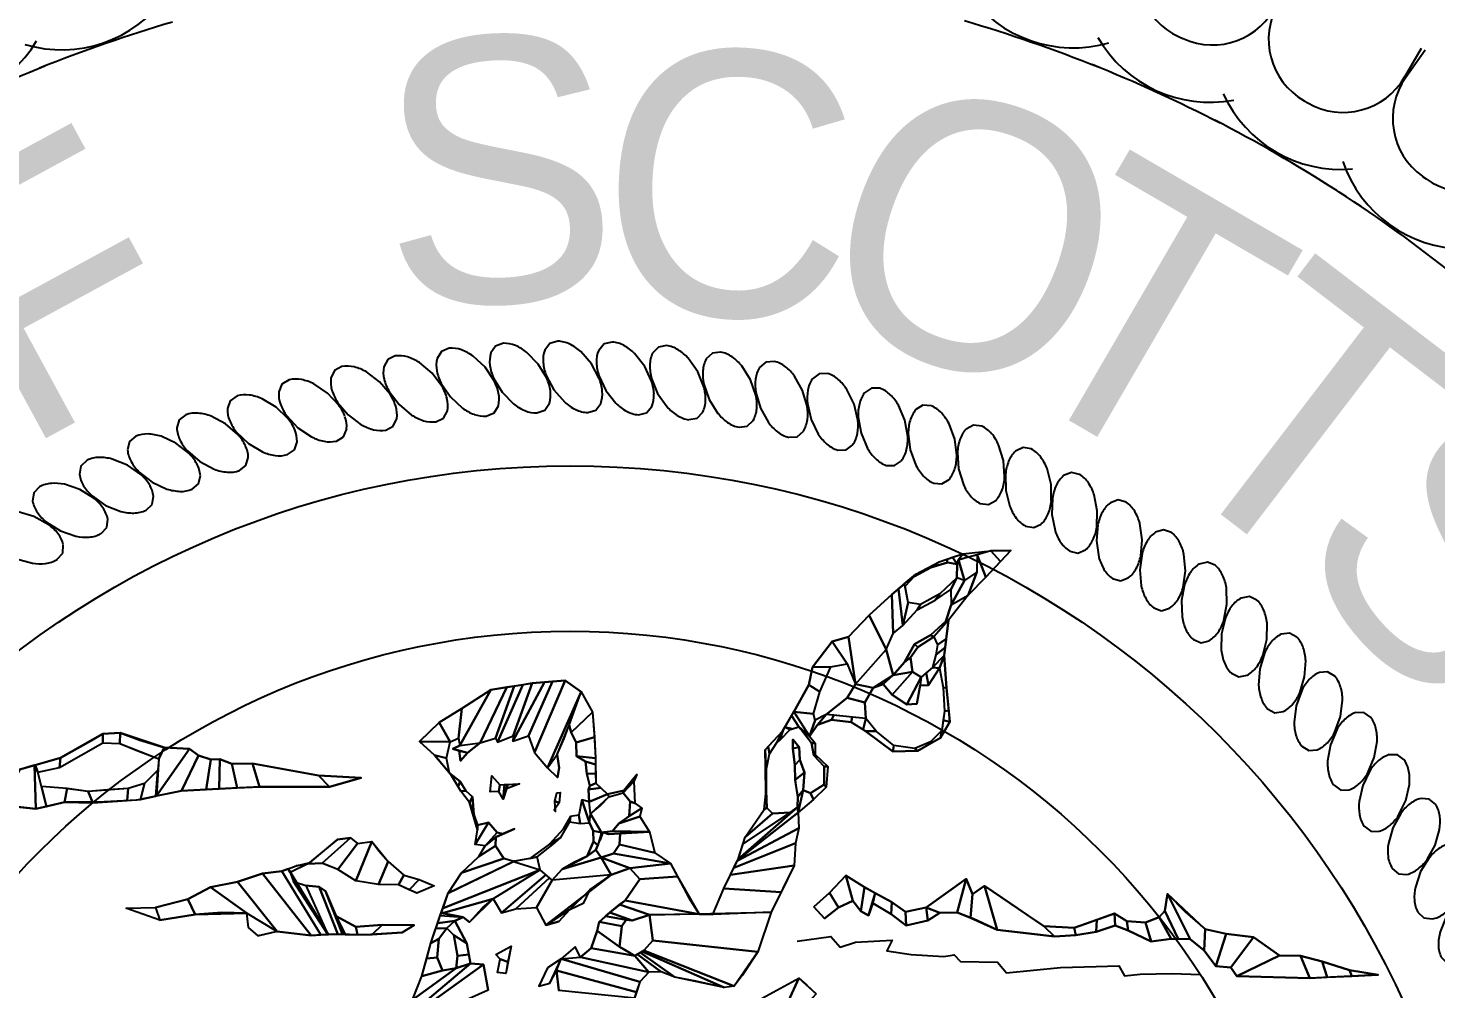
# Model space of a CAD drawing. Extents: x 715005 to 715902, y 929121 to 929716.
# Drawn here: x 715282.06 to 715318.96, y 929642.17 to 929667.35 of the extents above; entities that cross this region are included whole.
import ezdxf

# ---------------------------------------------------------------- set-up
doc = ezdxf.new("R2010")
doc.units = 0
doc.layers.add('2', color=7, linetype='Continuous')
doc.layers.add('Default', color=7, linetype='Continuous')

# ---------------------------------------------------------------- blocks, each defined once
blk = doc.blocks.new('ROPE')
at = {"layer": '65'}
for p, q in [((40.648, 11.457), (40.623, 11.27)), ((40.623, 11.27), (40.714, 11.104))]:
    blk.add_line(p, q, dxfattribs=at)
for points in [[(41.799, 11.973), (41.429, 11.947), (41.075, 11.837)], [(42.4, 11.419), (42.425, 11.607), (42.334, 11.773)], [(41.249, 10.904), (41.62, 10.93), (41.974, 11.039)]]:
    blk.add_lwpolyline(points, dxfattribs=at)
for centre, radius, start, end in [((41.502, 10.867), 1.06, 113.7505, 130.0326), ((41.752, 10.914), 1.06, 71.1514, 87.4334), ((41.879, 11.287), 0.666, 46.8667, 71.1514), ((41.248, 11.169), 0.666, 130.0326, 154.3173), ((41.547, 12.009), 1.06, 293.7505, 310.0326), ((41.8, 11.707), 0.666, 310.0326, 334.3173), ((41.17, 11.59), 0.666, 226.8667, 251.1514), ((41.297, 11.962), 1.06, 251.1514, 267.4334)]:
    blk.add_arc(centre, radius, start, end, dxfattribs=at)
blk = doc.blocks.new('U')
at = {"layer": '65'}
for p, q in [((56.567, 22.463), (55.809, 22.463)), ((54.202, 20.856), (54.202, 20.757)), ((55.809, 19.15), (56.567, 19.15))]:
    blk.add_line(p, q, dxfattribs=at)
for centre, radius, start, end in [((18.665, 20.791), 34.182, 357.3269, 2.6731), ((55.803, 20.818), 2.925, 144.3731, 215.2079), ((55.809, 20.856), 1.606, 90, 180), ((55.809, 20.757), 1.606, 180, 270)]:
    blk.add_arc(centre, radius, start, end, dxfattribs=at)
blk = doc.blocks.new('OLDSEAL')
at = {"layer": 'Default'}
blk.add_line((34.141, 45.542), (34.239, 45.44), dxfattribs=at)
for points in [[(32.254, 44.517), (32.467, 45.055), (32.672, 45.802), (32.884, 46.423), (33.065, 46.931), (33.364, 47.394), (33.757, 47.763), (33.9, 48.005), (33.676, 48.033), (33.725, 48.367), (33.543, 48.988), (33.349, 49.246), (33.123, 49.621), (32.752, 50.056), (32.411, 50.37), (32.856, 50.803), (33.376, 51.119), (34.027, 51.54), (34.964, 51.691), (35.716, 51.753), (36.077, 51.494), (36.338, 51.036), (36.374, 50.536), (36.402, 49.989), (36.409, 49.423), (36.671, 49.179), (37.048, 49.26), (37.343, 49.618), (37.275, 49.465), (37.293, 48.974), (37.45, 48.856), (37.404, 48.67), (37.624, 48.321), (37.746, 47.847), (38.1, 47.606), (38.517, 46.829), (38.75, 46.457), (39.06, 46.449), (39.311, 47.036), (39.634, 47.705), (39.795, 48.203), (40.224, 48.827), (40.263, 49.182), (40.254, 49.787), (40.251, 50.18), (40.639, 50.606), (40.928, 51.095), (41.237, 51.651), (41.319, 52.052), (41.767, 52.634), (42.137, 52.744), (42.607, 53.232), (43.117, 53.7), (43.66, 54.16), (44.195, 54.441), (44.73, 54.623), (45.366, 54.689), (45.815, 54.7), (45.252, 54.094), (44.851, 53.685), (44.406, 53.12), (44.309, 52.32), (44.359, 51.589), (44.437, 50.813), (44.226, 50.454), (43.706, 50.158), (43.14, 50.145), (42.525, 50.606), (42.198, 50.804), (41.753, 50.859), (41.431, 50.747), (41.253, 50.493), (41.385, 50.329), (41.379, 50.076), (41.668, 49.8), (41.629, 49.337), (41.344, 49.053), (40.999, 48.762), (41.014, 48.402), (40.939, 48.064), (40.906, 47.557), (40.384, 46.502), (40.084, 45.601), (39.724, 45.063), (39.542, 44.826), (39.317, 44.797), (38.676, 44.936), (38.2, 45.026), (37.894, 45.147), (37.611, 45.14), (37.411, 44.924), (37.169, 44.218)], [(23.346, 49.735), (24.275, 50.002), (24.977, 50.391), (25.239, 50.546), (25.631, 50.567), (26.073, 50.402), (26.622, 50.237), (27.198, 50.2), (27.404, 50.05), (27.686, 49.958), (27.885, 49.972), (28.156, 49.863), (28.626, 49.868), (30.124, 49.6), (31.091, 49.546), (30.375, 49.344), (28.811, 49.342), (27.86, 49.296), (27.018, 49.254), (25.995, 49.039), (25.121, 48.998), (24.368, 48.991), (23.716, 48.842), (22.898, 48.932)], [(33.967, 44.731), (33.863, 45.315), (33.571, 45.335), (33.483, 45.788), (33.214, 46.309), (33.406, 46.391), (33.543, 46.272), (33.839, 46.601), (34.084, 46.806), (34.27, 46.483), (34.599, 46.575), (35.065, 46.607), (35.28, 46.204), (35.57, 46.288), (35.82, 46.565), (36.138, 46.71), (36.285, 47.014), (36.754, 47.347), (37.182, 47.5), (37.405, 47.252), (37.072, 46.768), (36.724, 46.498), (36.482, 46.286), (36.442, 46.08), (36.305, 45.689), (36.066, 45.484), (35.944, 45.713), (35.623, 45.447), (35.313, 45.24), (35.117, 44.824), (35.371, 44.896), (35.519, 45.182), (35.575, 44.725)], [(40.977, 45.846), (41.74, 45.948), (41.951, 45.709), (42.297, 45.821), (43.127, 45.865), (43.004, 45.624), (43.56, 45.542), (44.3, 45.494), (44.531, 45.532), (44.675, 45.381), (45.518, 45.369), (45.717, 45.129), (46.944, 45.251), (47.754, 45.27), (48.263, 45.283), (48.39, 45.059), (48.75, 45.095), (49.47, 45.112), (50.111, 45.089)], [(34.141, 45.542), (34.488, 45.735), (34.369, 45.11), (34.183, 45.138), (34.239, 45.44)], [(40.427, 44.686), (41.012, 45.004), (41.189, 44.848), (41.405, 44.653)]]:
    blk.add_lwpolyline(points, dxfattribs=at)
for points in [[(44.73, 54.623), (44.631, 54.489), (44.604, 54.389), (44.497, 54.544)], [(45.366, 54.689), (45.054, 54.603), (44.631, 54.489), (44.73, 54.623)], [(44.631, 54.489), (44.85, 54.556), (45.054, 54.603), (45.049, 54.204), (44.764, 54.021)], [(45.049, 54.204), (44.851, 53.685), (45.252, 54.094), (45.054, 54.603)], [(45.054, 54.603), (45.252, 54.094), (45.582, 54.449), (45.366, 54.689)], [(45.366, 54.689), (45.582, 54.449), (45.815, 54.7), (45.815, 54.7)], [(43.421, 53.889), (43.623, 54.107), (44.007, 54.311), (44.38, 54.423), (44.604, 54.389), (44.593, 54.08), (44.211, 53.714), (43.771, 53.475), (43.486, 53.522)], [(43.914, 54.293), (43.926, 54.268), (43.623, 54.107), (43.66, 54.16)], [(44.195, 54.441), (44.007, 54.311), (43.926, 54.268), (43.914, 54.293)], [(44.363, 54.498), (44.38, 54.423), (44.007, 54.311), (44.195, 54.441)], [(44.497, 54.544), (44.604, 54.389), (44.38, 54.423), (44.363, 54.498)], [(44.604, 54.389), (44.631, 54.489), (44.764, 54.021), (44.593, 54.08)], [(43.273, 53.832), (43.371, 52.999), (43.486, 53.522), (43.405, 53.943)], [(43.66, 54.16), (43.623, 54.107), (43.421, 53.889), (43.402, 53.941)], [(44.211, 53.714), (44.105, 53.576), (44.454, 53.811), (44.593, 54.08)], [(44.593, 54.08), (44.454, 53.811), (44.462, 53.463), (44.764, 54.021)], [(44.764, 54.021), (44.462, 53.463), (44.851, 53.685), (45.049, 54.204)], [(42.607, 53.232), (42.991, 52.451), (43.152, 52.815), (43.117, 53.7)], [(42.991, 52.451), (43.152, 52.815), (43.371, 52.999), (43.69, 53.355), (44.105, 53.576), (44.454, 53.811), (44.462, 53.463), (44.346, 53.1), (43.993, 52.776), (43.637, 52.579), (43.403, 52.169), (43.148, 51.874)], [(43.117, 53.7), (43.152, 52.815), (43.371, 52.999), (43.273, 53.832)], [(43.771, 53.475), (43.69, 53.355), (44.105, 53.576), (44.211, 53.714)], [(44.462, 53.463), (44.851, 53.685), (44.406, 53.12), (44.346, 53.1)], [(43.486, 53.522), (43.371, 52.999), (43.69, 53.355), (43.771, 53.475)], [(42.137, 52.744), (42.294, 51.667), (42.991, 52.451), (42.607, 53.232)], [(44.346, 53.1), (44.406, 53.12), (44.068, 52.742), (43.993, 52.776)], [(44.155, 52.563), (44.354, 52.693), (44.406, 53.12), (44.068, 52.742)], [(41.767, 52.634), (42.107, 52.133), (42.294, 51.667), (42.137, 52.744)], [(44.068, 52.742), (44.155, 52.563), (44.114, 52.331), (44.044, 52.05), (43.783, 51.831), (43.588, 51.949), (43.542, 52.271), (43.709, 52.506)], [(43.993, 52.776), (44.068, 52.742), (43.709, 52.506), (43.637, 52.579)], [(44.114, 52.331), (44.331, 52.499), (44.354, 52.693), (44.155, 52.563)], [(41.319, 52.052), (41.736, 52.059), (42.107, 52.133), (41.767, 52.634)], [(42.991, 52.451), (43.148, 51.874), (42.695, 51.586), (42.294, 51.667)], [(43.637, 52.579), (43.709, 52.506), (43.542, 52.271), (43.403, 52.169)], [(44.044, 52.05), (44.309, 52.32), (44.331, 52.499), (44.114, 52.331)], [(41.237, 51.651), (41.491, 51.493), (41.736, 52.059), (41.319, 52.052)], [(41.345, 50.995), (41.491, 51.493), (41.736, 52.059), (42.107, 52.133), (42.294, 51.667), (42.107, 51.362), (41.628, 50.984), (41.384, 50.85)], [(43.763, 51.645), (43.953, 51.649), (44.198, 52.034), (44.282, 51.597), (44.315, 51.058), (44.251, 50.621), (43.995, 50.359), (43.641, 50.212), (43.162, 50.281), (42.761, 50.602), (42.533, 50.892), (42.511, 51.254), (42.695, 51.586), (42.925, 51.666), (43.126, 51.43), (43.456, 51.208), (43.683, 51.223)], [(43.403, 52.169), (43.542, 52.271), (43.588, 51.949), (43.148, 51.874)], [(43.896, 51.926), (43.953, 51.649), (44.198, 52.034), (44.044, 52.05)], [(44.198, 52.034), (44.309, 52.32), (44.309, 52.32), (44.044, 52.05)], [(44.282, 51.597), (44.359, 51.589), (44.309, 52.32), (44.198, 52.034)], [(35.249, 51.714), (34.525, 50.376), (34.883, 50.5), (35.427, 51.729)], [(34.964, 51.691), (34.537, 50.498), (34.525, 50.376), (35.249, 51.714)], [(35.427, 51.729), (34.883, 50.5), (35.02, 50.123), (35.716, 51.753)], [(35.716, 51.753), (35.02, 50.123), (35.314, 49.769), (36.077, 51.494)], [(42.695, 51.586), (43.148, 51.874), (42.925, 51.666), (42.925, 51.666)], [(43.148, 51.874), (43.588, 51.949), (43.126, 51.43), (42.925, 51.666)], [(43.126, 51.43), (43.588, 51.949), (43.783, 51.831), (43.456, 51.208)], [(43.456, 51.208), (43.783, 51.831), (43.763, 51.645), (43.683, 51.223)], [(43.783, 51.831), (43.763, 51.645), (43.953, 51.649), (43.896, 51.926)], [(33.376, 51.119), (33.297, 50.442), (33.324, 50.281), (34.027, 51.54)], [(34.027, 51.54), (33.324, 50.281), (33.788, 50.337), (34.394, 51.599)], [(34.394, 51.599), (33.788, 50.337), (34.139, 50.444), (34.56, 51.626)], [(34.56, 51.626), (34.139, 50.444), (34.18, 50.356), (34.754, 51.657)], [(34.754, 51.657), (34.18, 50.356), (34.537, 50.498), (34.964, 51.691)], [(36.077, 51.494), (35.314, 49.769), (35.53, 50.078), (35.803, 50.74)], [(35.803, 50.74), (36.077, 51.494), (36.338, 51.036), (35.852, 50.574)], [(40.897, 51.042), (41.345, 50.995), (41.491, 51.493), (41.237, 51.651)], [(42.294, 51.667), (42.695, 51.586), (42.511, 51.254), (42.107, 51.362)], [(44.315, 51.058), (44.411, 51.075), (44.359, 51.589), (44.282, 51.597)], [(32.856, 50.803), (33.105, 50.365), (33.297, 50.442), (33.376, 51.119)], [(42.107, 51.362), (42.511, 51.254), (42.533, 50.892), (41.628, 50.984)], [(44.285, 50.851), (44.437, 50.813), (44.411, 51.075), (44.315, 51.058)], [(32.411, 50.37), (33.105, 50.365), (33.105, 50.365), (32.856, 50.803)], [(35.803, 50.74), (35.852, 50.574), (35.961, 50.345), (35.969, 50.038), (36.177, 49.918), (36.205, 49.636), (36.274, 49.363), (36.243, 49.282), (36.259, 49.003), (36.094, 49.049), (36.028, 48.699), (35.835, 48.671), (35.669, 48.381), (35.361, 48.04), (34.917, 47.72), (34.564, 47.655), (34.546, 47.648), (34.327, 47.721), (34.138, 48.005), (34.146, 48.199), (34.567, 48.387), (34.299, 48.28), (34.17, 48.309), (33.98, 48.534), (33.728, 48.472), (33.645, 48.714), (33.617, 49.118), (33.465, 49.248), (33.338, 49.46), (33.095, 49.653), (33.022, 49.991), (33.105, 50.365), (33.297, 50.442), (33.324, 50.281), (33.165, 50.206), (33.315, 50.159), (33.345, 49.933), (33.501, 50.113), (33.788, 50.337), (34.139, 50.444), (34.18, 50.356), (34.537, 50.498), (34.525, 50.376), (34.883, 50.5), (35.02, 50.123), (35.314, 49.769), (35.542, 49.557), (35.576, 49.77), (35.53, 50.078), (35.694, 50.437)], [(35.852, 50.574), (36.338, 51.036), (36.377, 50.465), (35.961, 50.345)], [(40.692, 50.696), (40.821, 50.645), (41.013, 50.703), (40.848, 50.959)], [(40.848, 50.959), (41.013, 50.703), (41.253, 50.493), (40.9, 51.047)], [(40.899, 51.045), (41.253, 50.493), (41.384, 50.85), (41.345, 50.995)], [(41.384, 50.85), (41.253, 50.493), (41.431, 50.747), (41.628, 50.984)], [(41.628, 50.984), (41.431, 50.747), (41.753, 50.859), (41.805, 50.966)], [(41.805, 50.966), (41.753, 50.859), (42.198, 50.804), (42.22, 50.922)], [(42.22, 50.922), (42.198, 50.804), (42.468, 50.641), (42.533, 50.892)], [(42.533, 50.892), (42.468, 50.641), (42.525, 50.606), (42.761, 50.602)], [(44.251, 50.621), (44.226, 50.454), (44.437, 50.813), (44.285, 50.851)], [(24.275, 50.002), (24.253, 49.781), (25.238, 50.337), (25.239, 50.546)], [(25.239, 50.546), (25.238, 50.337), (25.622, 50.323), (25.631, 50.567)], [(25.631, 50.567), (25.622, 50.323), (26.506, 49.978), (26.622, 50.237)], [(35.961, 50.345), (36.377, 50.465), (36.402, 49.989), (35.969, 50.038)], [(40.777, 50.632), (41.013, 50.703), (41.185, 50.496), (41.299, 50.335), (41.352, 50.049), (41.586, 49.802), (41.586, 49.398), (41.276, 49.197), (41.113, 49.27), (41.139, 49.67), (41.031, 49.956), (41.018, 50.239), (40.883, 50.411), (40.877, 50.417), (40.876, 50.211), (40.924, 49.831), (40.932, 49.504), (40.947, 49.376), (40.992, 49.112), (40.979, 48.883), (40.816, 48.757), (40.417, 48.741), (40.286, 48.866), (40.268, 49.256), (40.272, 49.714), (40.346, 50.088), (40.513, 50.346), (40.571, 50.392), (40.841, 50.666)], [(40.32, 50.255), (40.346, 50.088), (40.513, 50.346), (40.639, 50.606)], [(40.639, 50.606), (40.513, 50.346), (40.571, 50.392), (40.664, 50.648)], [(40.664, 50.648), (40.571, 50.392), (40.841, 50.666), (40.693, 50.697)], [(41.018, 50.239), (40.876, 50.211), (40.877, 50.417), (40.877, 50.417)], [(41.013, 50.703), (41.253, 50.493), (41.385, 50.329), (41.299, 50.335)], [(42.761, 50.602), (42.525, 50.606), (43.14, 50.145), (43.162, 50.281)], [(43.995, 50.359), (44.02, 50.337), (44.226, 50.454), (44.251, 50.621)], [(23.759, 49.674), (24.253, 49.781), (24.741, 50.063), (25.238, 50.337), (25.622, 50.323), (25.992, 50.171), (26.506, 49.978), (26.48, 49.718), (26.18, 49.416), (25.813, 49.303), (25.341, 49.274), (24.904, 49.236), (24.327, 49.315), (23.844, 49.348)], [(26.622, 50.237), (26.506, 49.978), (26.45, 49.135), (27.198, 50.2)], [(27.198, 50.2), (26.45, 49.135), (27.018, 49.254), (27.404, 50.05)], [(32.752, 50.056), (33.022, 49.991), (33.105, 50.365), (32.411, 50.37)], [(33.324, 50.281), (33.788, 50.337), (33.501, 50.113), (33.165, 50.206)], [(33.315, 50.159), (33.501, 50.113), (33.345, 49.933), (33.345, 49.933)], [(40.251, 50.18), (40.272, 49.714), (40.346, 50.088), (40.32, 50.255)], [(40.254, 49.787), (40.272, 49.714), (40.272, 49.714), (40.251, 50.18)], [(41.031, 49.956), (40.924, 49.831), (40.876, 50.211), (41.018, 50.239)], [(41.299, 50.335), (41.385, 50.329), (41.379, 50.076), (41.352, 50.049)], [(43.162, 50.281), (43.14, 50.145), (43.706, 50.158), (43.641, 50.212)], [(43.641, 50.212), (43.706, 50.158), (44.02, 50.337), (43.995, 50.359)], [(23.351, 49.737), (22.922, 48.93), (23.716, 48.842), (23.686, 49.833)], [(23.686, 49.833), (23.716, 48.842), (23.956, 48.897), (23.759, 49.674)], [(23.699, 49.836), (23.759, 49.674), (24.253, 49.781), (24.275, 50.002)], [(27.404, 50.05), (27.018, 49.254), (27.576, 49.282), (27.686, 49.958)], [(27.686, 49.958), (27.576, 49.282), (27.87, 49.296), (27.885, 49.972)], [(27.885, 49.972), (27.87, 49.296), (28.28, 49.316), (28.156, 49.863)], [(28.156, 49.863), (28.28, 49.316), (28.787, 49.341), (28.626, 49.868)], [(28.626, 49.868), (28.787, 49.341), (30.375, 49.344), (30.124, 49.6)], [(33.123, 49.621), (33.095, 49.653), (33.022, 49.991), (32.752, 50.056)], [(35.314, 49.769), (35.53, 50.078), (35.576, 49.77), (35.542, 49.557)], [(35.969, 50.038), (36.402, 49.989), (36.404, 49.85), (36.177, 49.918)], [(36.177, 49.918), (36.404, 49.85), (36.406, 49.647), (36.205, 49.636)], [(40.254, 49.787), (40.272, 49.714), (40.268, 49.256), (40.263, 49.182)], [(41.139, 49.67), (40.932, 49.504), (40.924, 49.831), (41.031, 49.956)], [(41.352, 50.049), (41.379, 50.076), (41.668, 49.8), (41.586, 49.802)], [(41.586, 49.802), (41.668, 49.8), (41.629, 49.337), (41.586, 49.398)], [(26.18, 49.416), (26.086, 49.058), (26.437, 49.132), (26.48, 49.718)], [(30.124, 49.6), (30.375, 49.344), (31.091, 49.546), (31.091, 49.546)], [(33.123, 49.621), (33.095, 49.653), (33.338, 49.46), (33.289, 49.346)], [(33.289, 49.346), (33.338, 49.46), (33.465, 49.248), (33.349, 49.246)], [(34.05, 49.59), (34.233, 49.389), (34.679, 49.409), (34.384, 49.297), (34.312, 49.063), (34.213, 49.237), (34.014, 49.232)], [(34.014, 49.232), (34.05, 49.59), (34.233, 49.389), (34.213, 49.237)], [(36.205, 49.636), (36.406, 49.647), (36.409, 49.423), (36.274, 49.363)], [(37.048, 49.26), (37.029, 49.204), (37.275, 49.465), (37.343, 49.618)], [(37.029, 49.204), (37.275, 49.465), (37.293, 48.974), (37.188, 49.008)], [(41.113, 49.27), (40.992, 49.112), (40.932, 49.504), (41.139, 49.67)], [(23.844, 49.348), (23.959, 48.898), (24.368, 48.991), (24.425, 49.302)], [(24.425, 49.302), (24.368, 48.991), (25.012, 48.981), (24.904, 49.236)], [(24.904, 49.236), (25.012, 48.981), (25.789, 49.029), (25.813, 49.303)], [(25.813, 49.303), (25.789, 49.029), (26.086, 49.058), (26.18, 49.416)], [(33.349, 49.246), (33.465, 49.248), (33.617, 49.118), (33.543, 48.988)], [(34.213, 49.237), (34.233, 49.389), (34.349, 49.394), (34.312, 49.063)], [(34.312, 49.063), (34.342, 49.394), (34.417, 49.397), (34.384, 49.297)], [(34.384, 49.297), (34.417, 49.397), (34.679, 49.409), (34.679, 49.409)], [(35.496, 48.782), (35.484, 49.014), (35.527, 49.203), (35.601, 49.21), (35.577, 48.983), (35.465, 48.814)], [(35.527, 49.203), (35.601, 49.21), (35.577, 48.983), (35.484, 49.014)], [(36.274, 49.363), (36.409, 49.423), (36.524, 49.317), (36.243, 49.282)], [(36.243, 49.282), (36.524, 49.317), (36.671, 49.179), (36.259, 49.003)], [(36.259, 49.003), (36.671, 49.179), (36.703, 49.119), (36.287, 48.733)], [(36.287, 48.733), (36.509, 48.914), (36.703, 49.119), (37.029, 49.204), (37.188, 49.008), (37.169, 48.677), (36.929, 48.511), (36.785, 48.334), (36.535, 48.308)], [(36.671, 49.179), (36.703, 49.119), (37.029, 49.204), (37.048, 49.26)], [(40.263, 49.182), (40.268, 49.256), (40.286, 48.866), (40.224, 48.827)], [(41.113, 49.27), (40.999, 48.762), (40.979, 48.883), (40.992, 49.112)], [(41.276, 49.197), (41.344, 49.053), (40.999, 48.762), (41.113, 49.27)], [(41.586, 49.398), (41.629, 49.337), (41.344, 49.053), (41.276, 49.197)], [(33.543, 48.988), (33.617, 49.118), (33.645, 48.714)], [(33.543, 48.988), (33.645, 48.714), (33.728, 48.472), (33.725, 48.367)], [(35.484, 49.014), (35.577, 48.983), (35.465, 48.814), (35.496, 48.782)], [(36.028, 48.699), (36.052, 48.514), (36.27, 48.526), (36.094, 49.049)], [(36.094, 49.049), (36.27, 48.526), (36.287, 48.733), (36.259, 49.003)], [(37.169, 48.677), (37.45, 48.856), (37.404, 48.67), (36.929, 48.511)], [(37.188, 49.008), (37.293, 48.974), (37.45, 48.856), (37.169, 48.677)], [(39.634, 47.705), (40.979, 48.883), (40.999, 48.762), (39.626, 47.687)], [(39.747, 48.054), (40.816, 48.757), (40.979, 48.883), (39.634, 47.705)], [(40.224, 48.827), (40.286, 48.866), (40.417, 48.741), (39.795, 48.203)], [(33.725, 48.367), (33.728, 48.472), (33.98, 48.534), (33.676, 48.033)], [(33.676, 48.033), (33.98, 48.534), (34.17, 48.309), (33.9, 48.005)], [(35.823, 48.551), (36.052, 48.514), (36.27, 48.526), (36.349, 48.342), (36.359, 48.107), (36.215, 47.768), (35.913, 47.625), (35.645, 47.475), (35.422, 47.224), (35.151, 47.458), (35.08, 47.752), (35.438, 48.032), (35.62, 48.192)], [(35.361, 48.04), (35.62, 48.192), (35.823, 48.551), (35.669, 48.381)], [(35.669, 48.381), (35.823, 48.551), (35.823, 48.551), (35.835, 48.671)], [(35.835, 48.671), (35.823, 48.551), (36.052, 48.514), (36.028, 48.699)], [(36.27, 48.526), (36.287, 48.733), (36.535, 48.308), (36.349, 48.342)], [(36.929, 48.511), (37.404, 48.67), (37.624, 48.321), (36.785, 48.334)], [(39.626, 47.687), (40.999, 48.762), (41.014, 48.402), (39.615, 47.665)], [(39.795, 48.203), (40.417, 48.741), (40.816, 48.757), (39.747, 48.054)], [(25.756, 46.595), (26.432, 46.611), (27.16, 46.795), (27.675, 47.07), (28.291, 47.189), (28.853, 47.378), (29.295, 47.43), (29.614, 47.554), (29.934, 47.627), (30.225, 47.872), (30.558, 48.151), (30.852, 48.188), (31.01, 48.058), (31.331, 48.104), (31.491, 47.891), (31.702, 47.649), (32.058, 47.339), (32.406, 47.243), (32.745, 47.102), (32.356, 46.932), (31.935, 47.121), (31.482, 47.131), (30.968, 47.214), (30.563, 47.469), (30.217, 47.607), (30.205, 47.613), (29.884, 47.599), (29.483, 47.399), (29.557, 47.195), (29.836, 47.109), (30.14, 47.078), (30.283, 46.98), (30.523, 46.411), (30.972, 46.166), (31.57, 46.213), (32.296, 46.21), (32.023, 46.042), (31.188, 45.989), (30.455, 46.005), (29.955, 45.975), (29.188, 46.067), (28.77, 45.964), (28.758, 45.964), (28.539, 46.158), (28.496, 46.479), (27.936, 46.492), (27.329, 46.451), (26.531, 46.318)], [(29.884, 47.599), (30.205, 47.613), (30.852, 48.188), (30.558, 48.151)], [(30.205, 47.613), (30.852, 48.188), (31.01, 48.058), (30.563, 47.469)], [(33.9, 48.005), (34.146, 48.199), (34.138, 48.005), (33.757, 47.763)], [(33.9, 48.005), (34.17, 48.309), (34.299, 48.28), (34.146, 48.199)], [(35.361, 48.04), (35.438, 48.032), (35.62, 48.192)], [(36.349, 48.342), (36.535, 48.308), (36.456, 48.022), (36.359, 48.107)], [(36.568, 48.311), (36.697, 48.273), (36.962, 48.282), (36.947, 48.038), (36.811, 47.832), (36.531, 47.742), (36.41, 47.914), (36.506, 48.14)], [(36.535, 48.308), (36.568, 48.311), (36.506, 48.14), (36.506, 48.14)], [(36.785, 48.334), (37.624, 48.321), (36.697, 48.273), (36.568, 48.311)], [(36.962, 48.282), (37.624, 48.321), (37.746, 47.847), (36.947, 48.038)], [(39.615, 47.665), (41.014, 48.402), (40.939, 48.064), (39.538, 47.506)], [(30.563, 47.469), (31.01, 48.058), (31.331, 48.104), (30.968, 47.214)], [(30.968, 47.214), (31.331, 48.104), (31.702, 47.649), (31.482, 47.131)], [(33.757, 47.763), (34.138, 48.005), (34.327, 47.721), (33.364, 47.394)], [(34.917, 47.72), (35.08, 47.752), (35.438, 48.032), (35.361, 48.04)], [(36.215, 47.768), (36.41, 47.914), (36.531, 47.742), (35.645, 47.475)], [(36.359, 48.107), (36.456, 48.022), (36.41, 47.914), (36.215, 47.768)], [(36.947, 48.038), (37.746, 47.847), (38.1, 47.606), (36.811, 47.832)], [(39.538, 47.506), (40.939, 48.064), (40.906, 47.557), (39.462, 47.349)], [(29.884, 47.599), (29.483, 47.399), (29.434, 47.484), (29.614, 47.554)], [(29.614, 47.554), (29.934, 47.627), (29.884, 47.599), (29.884, 47.599)], [(31.482, 47.131), (31.702, 47.649), (32.058, 47.339), (31.935, 47.121)], [(33.065, 46.931), (34.546, 47.648), (35.151, 47.458), (32.946, 46.596)], [(33.364, 47.394), (34.327, 47.721), (34.564, 47.655), (33.065, 46.931)], [(34.546, 47.648), (35.151, 47.458), (35.08, 47.752), (34.917, 47.72)], [(35.645, 47.475), (36.531, 47.742), (36.754, 47.347), (35.422, 47.224)], [(36.811, 47.832), (38.1, 47.606), (37.182, 47.5), (36.531, 47.742)], [(36.531, 47.742), (37.182, 47.5), (36.754, 47.347), (36.754, 47.347)], [(37.182, 47.5), (38.1, 47.606), (38.26, 47.309), (37.405, 47.252)], [(39.462, 47.349), (40.906, 47.557), (40.608, 46.955), (39.311, 47.036)], [(28.291, 47.189), (29.188, 46.067), (29.955, 45.975), (28.853, 47.378)], [(28.853, 47.378), (29.955, 45.975), (30.18, 45.988), (29.295, 47.43)], [(29.295, 47.43), (30.18, 45.988), (30.348, 45.998), (29.442, 47.487)], [(31.935, 47.121), (32.058, 47.339), (32.406, 47.243), (32.182, 47.01)], [(32.182, 47.01), (32.406, 47.243), (32.745, 47.102), (32.356, 46.932)], [(32.946, 46.596), (35.151, 47.458), (34.084, 46.806), (32.902, 46.475)], [(35.151, 47.458), (34.084, 46.806), (34.27, 46.483), (35.275, 47.351)], [(35.275, 47.351), (34.27, 46.483), (34.599, 46.575), (35.358, 47.279)], [(35.358, 47.279), (34.599, 46.575), (35.065, 46.607), (35.422, 47.224)], [(35.422, 47.224), (35.065, 46.607), (35.28, 46.204), (36.754, 47.347)], [(36.754, 47.347), (35.28, 46.204), (35.82, 46.565), (36.285, 47.014)], [(37.405, 47.252), (38.26, 47.309), (38.75, 46.457), (37.072, 46.768)], [(41.352, 46.621), (41.71, 46.939), (42.076, 47.335), (42.499, 47.065), (43.118, 46.728), (43.427, 46.51), (43.895, 46.604), (44.803, 47.257), (44.948, 46.912), (45.221, 47.095), (45.808, 46.695), (46.214, 46.416), (46.568, 46.186), (47.256, 46.146), (48.169, 46.469), (48.444, 46.296), (48.868, 46.268), (49.18, 46.386), (49.305, 46.534), (49.367, 46.917), (49.77, 46.507), (50.223, 46.119), (50.696, 46.008), (51.315, 45.934), (51.908, 45.522), (52.385, 45.515), (52.873, 45.384), (53.495, 45.188), (54.146, 45.081), (52.591, 45.005), (50.937, 45.049), (50.804, 45.251), (50.467, 45.276), (50.202, 45.636), (49.88, 45.887), (49.451, 45.901), (49, 45.839), (48.479, 46.086), (48.181, 46.198), (47.753, 46.059), (47.293, 45.98), (46.805, 45.953), (46.301, 46.007), (45.507, 46.098), (44.967, 46.347), (44.598, 46.493), (44.205, 46.489), (43.932, 46.31), (43.446, 46.2), (43.107, 46.457), (42.69, 46.706), (42.592, 46.427), (42.414, 46.524), (42.236, 46.758), (41.912, 46.607), (41.59, 46.361)], [(41.71, 46.939), (41.912, 46.607), (42.236, 46.758), (42.076, 47.335)], [(42.076, 47.335), (42.236, 46.758), (42.414, 46.524), (42.499, 47.065)], [(43.895, 46.604), (44.205, 46.489), (44.598, 46.493), (44.803, 47.257)], [(44.803, 47.257), (44.598, 46.493), (44.902, 46.373), (44.948, 46.912)], [(27.16, 46.795), (27.329, 46.451), (28.496, 46.479), (27.675, 47.07)], [(27.675, 47.07), (28.496, 46.479), (29.188, 46.067), (28.291, 47.189)], [(29.557, 47.195), (29.836, 47.109), (30.339, 45.998), (30.339, 45.998)], [(29.836, 47.109), (30.339, 45.998), (30.562, 46.002), (30.14, 47.078)], [(30.14, 47.078), (30.562, 46.002), (30.671, 46), (30.283, 46.98)], [(30.283, 46.98), (30.671, 46), (30.725, 45.999), (30.523, 46.411)], [(36.285, 47.014), (35.82, 46.565), (36.138, 46.71), (36.138, 46.71)], [(39.311, 47.036), (40.608, 46.955), (40.384, 46.502), (39.06, 46.449)], [(41.352, 46.621), (41.59, 46.361), (41.912, 46.607), (41.71, 46.939)], [(42.499, 47.065), (42.414, 46.524), (42.592, 46.427), (42.745, 46.932)], [(42.739, 46.935), (42.69, 46.706), (43.107, 46.457), (43.118, 46.728)], [(44.948, 46.912), (44.902, 46.373), (45.507, 46.098), (45.221, 47.095)], [(45.221, 47.095), (45.507, 46.098), (46.805, 45.953), (46.568, 46.186)], [(49.305, 46.534), (49.609, 45.896), (49.88, 45.887), (49.367, 46.917)], [(49.367, 46.917), (49.88, 45.887), (50.202, 45.636), (50.223, 46.119)], [(25.756, 46.595), (26.432, 46.611), (26.531, 46.318), (26.531, 46.318)], [(26.432, 46.611), (26.531, 46.318), (27.329, 46.451), (27.16, 46.795)], [(32.902, 46.475), (34.084, 46.806), (33.543, 46.272), (33.406, 46.391)], [(36.949, 46.672), (37.63, 46.442), (37.234, 46.316), (36.724, 46.498)], [(37.072, 46.768), (38.75, 46.457), (37.63, 46.442), (36.949, 46.672)], [(43.118, 46.728), (43.107, 46.457), (43.446, 46.2), (43.427, 46.51)], [(43.427, 46.51), (43.446, 46.2), (43.932, 46.31), (43.895, 46.604)], [(43.895, 46.604), (43.932, 46.31), (44.205, 46.489)], [(28.496, 46.479), (29.188, 46.067), (28.758, 45.964), (28.539, 46.158)], [(30.523, 46.411), (30.725, 45.999), (31.008, 45.993), (30.972, 46.166)], [(32.826, 46.253), (33.214, 46.309), (33.034, 46.138), (32.785, 46.132)], [(32.884, 46.423), (33.406, 46.391), (33.214, 46.309), (32.826, 46.253)], [(32.884, 46.423), (33.406, 46.391), (32.906, 46.486), (32.906, 46.486)], [(33.034, 46.138), (33.214, 46.309), (33.483, 45.788), (33.189, 45.981)], [(35.28, 46.204), (35.82, 46.565), (35.57, 46.288), (35.57, 46.288)], [(36.482, 46.286), (36.999, 46.183), (36.948, 45.717), (36.442, 46.08)], [(36.626, 46.412), (37.094, 46.325), (36.999, 46.183), (36.482, 46.286)], [(36.724, 46.498), (37.234, 46.316), (37.094, 46.325), (36.626, 46.412)], [(37.094, 46.325), (37.234, 46.316), (37.63, 46.442), (37.704, 45.863), (37.501, 45.635), (37.292, 45.514), (37.084, 45.637), (36.948, 45.717), (36.999, 46.183)], [(37.63, 46.442), (40.384, 46.502), (40.084, 45.601), (37.704, 45.863)], [(47.256, 46.146), (47.293, 45.98), (47.753, 46.059), (47.768, 46.327)], [(47.768, 46.327), (47.753, 46.059), (48.181, 46.198), (48.169, 46.469)], [(48.169, 46.469), (48.181, 46.198), (48.479, 46.086), (48.444, 46.296)], [(48.444, 46.296), (48.479, 46.086), (49, 45.839), (48.868, 46.268)], [(48.868, 46.268), (49, 45.839), (49.451, 45.901), (49.18, 46.386)], [(49.18, 46.386), (49.451, 45.901), (49.609, 45.896), (49.305, 46.534)], [(30.972, 46.166), (31.008, 45.993), (31.339, 45.999), (31.57, 46.213)], [(31.57, 46.213), (31.339, 45.999), (32.023, 46.042), (32.296, 46.21)], [(32.785, 46.132), (33.034, 46.138), (32.852, 45.901), (32.672, 45.802)], [(33.034, 46.138), (33.189, 45.981), (33.272, 45.512), (33.246, 45.235), (32.938, 45.177), (32.811, 45.472), (32.852, 45.901)], [(33.189, 45.981), (33.483, 45.788), (33.53, 45.546), (33.272, 45.512)], [(36.442, 46.08), (36.948, 45.717), (37.292, 45.514), (36.305, 45.689)], [(46.568, 46.186), (46.805, 45.953), (47.293, 45.98), (47.256, 46.146)], [(50.223, 46.119), (50.202, 45.636), (50.467, 45.276), (50.696, 46.008)], [(50.696, 46.008), (50.467, 45.276), (50.804, 45.251), (51.315, 45.934)], [(32.672, 45.802), (32.852, 45.901), (32.811, 45.472), (32.576, 45.453)], [(34.141, 45.542), (34.488, 45.735), (34.419, 45.375), (34.239, 45.44)], [(35.623, 45.447), (36.066, 45.484), (35.944, 45.713), (35.944, 45.713)], [(36.305, 45.689), (37.292, 45.514), (37.611, 45.14), (36.066, 45.484)], [(37.501, 45.635), (39.542, 44.826), (39.317, 44.797), (37.463, 45.612)], [(37.704, 45.863), (40.084, 45.601), (39.542, 44.826), (37.501, 45.635)], [(51.315, 45.934), (50.804, 45.251), (50.937, 45.049), (51.908, 45.522)], [(32.114, 44.051), (33.863, 45.315), (33.967, 44.731), (32.014, 43.857)], [(32.167, 44.155), (33.571, 45.335), (33.863, 45.315), (32.114, 44.051)], [(32.254, 44.517), (33.246, 45.235), (33.571, 45.335), (32.167, 44.155)], [(32.576, 45.453), (32.811, 45.472), (32.938, 45.177), (32.467, 45.055)], [(33.272, 45.512), (33.53, 45.546), (33.571, 45.335), (33.246, 45.235)], [(34.239, 45.44), (34.419, 45.375), (34.369, 45.11), (34.183, 45.138)], [(35.117, 44.824), (35.371, 44.896), (35.623, 45.447), (35.313, 45.24)], [(35.623, 45.447), (37.411, 44.924), (37.331, 44.691), (35.519, 45.182)], [(36.066, 45.484), (37.611, 45.14), (37.411, 44.924), (35.623, 45.447)], [(37.349, 45.547), (37.894, 45.147), (37.611, 45.14), (37.292, 45.514)], [(37.416, 45.585), (38.2, 45.026), (37.894, 45.147), (37.349, 45.547)], [(37.463, 45.612), (39.317, 44.797), (38.2, 45.026), (37.416, 45.585)], [(51.908, 45.522), (50.937, 45.049), (52.591, 45.005), (52.385, 45.515)], [(52.385, 45.515), (52.591, 45.005), (52.988, 45.025), (52.873, 45.384)], [(52.873, 45.384), (52.988, 45.025), (53.543, 45.052), (53.495, 45.188)], [(32.467, 45.055), (32.938, 45.177), (33.246, 45.235), (32.254, 44.517)], [(35.519, 45.182), (37.331, 44.691), (37.283, 44.552), (35.575, 44.725)], [(41.012, 45.004), (40.78, 44.489), (40.287, 44.311), (40.18, 44.554)], [(41.405, 44.653), (41.154, 44.376), (40.78, 44.489), (41.012, 45.004)], [(53.495, 45.188), (53.543, 45.052), (54.146, 45.081), (54.146, 45.081)]]:
    blk.add_lwpolyline(points, close=True, dxfattribs=at)
for radius in [20.75, 17]:
    blk.add_circle((35.829, 35.867), radius, dxfattribs=at)
for name, p, rotation in [('U', (62.225, 23.045), 109.09090909090915), ('U', (48.651, 9.472), 70.9090909090909), ('U', (63.324, 25.612), 114.54545454545458), ('U', (46.084, 8.372), 65.45454545454547), ('U', (43.424, 7.522), 59.99999999999999), ('U', (40.696, 6.928), 54.54545454545455), ('ROPE', (63.225, 25.351), 114.00000000000006), ('ROPE', (64.533, 29.766), 123.00000000000003), ('ROPE', (64.174, 28.272), 120.00000000000004), ('ROPE', (63.738, 26.799), 117.00000000000006), ('ROPE', (62.637, 23.931), 111.00000000000007), ('ROPE', (61.976, 22.545), 108.00000000000006), ('ROPE', (61.243, 21.194), 105.00000000000001), ('ROPE', (64.813, 31.276), 126.00000000000003), ('ROPE', (60.44, 19.885), 102.00000000000004), ('ROPE', (65.014, 32.8), 129.00000000000003), ('ROPE', (59.57, 18.618), 99.00000000000006), ('ROPE', (65.134, 34.331), 132), ('ROPE', (58.635, 17.4), 96.00000000000003), ('ROPE', (65.174, 35.867), 135), ('ROPE', (57.637, 16.231), 93), ('ROPE', (65.134, 37.403), 138), ('ROPE', (56.579, 15.117), 90.00000000000003), ('ROPE', (65.014, 38.934), 140.99999999999997), ('ROPE', (55.465, 14.059), 87.00000000000003), ('ROPE', (64.813, 40.457), 144), ('ROPE', (54.297, 13.062), 84.00000000000001), ('ROPE', (64.533, 41.968), 146.99999999999997), ('ROPE', (53.078, 12.126), 81), ('ROPE', (51.812, 11.256), 78.00000000000001), ('ROPE', (50.502, 10.453), 75.00000000000003), ('ROPE', (49.152, 9.72), 72), ('ROPE', (47.765, 9.059), 68.99999999999999), ('ROPE', (46.346, 8.471), 65.99999999999999), ('ROPE', (44.897, 7.958), 63), ('ROPE', (43.424, 7.522), 59.999999999999986), ('ROPE', (41.931, 7.163), 56.999999999999986), ('ROPE', (40.42, 6.883), 54), ('ROPE', (38.897, 6.683), 50.999999999999986)]:
    blk.add_blockref(name, p, dxfattribs=dict(at, rotation=rotation))
for s, rotation, p in [('S', 2.9289, (31.668, 60.196)), ('C', 356.5943, (36.351, 60.197)), ('O', 340.2057, (41.054, 60.055)), ('F', 28.5395, (23.367, 56.927)), ('T', 329.7903, (45.338, 58.692)), ('T', 322.5782, (48.927, 56.778)), ('S', 311.8428, (51.994, 54.733))]:
    blk.add_text(s, height=6, rotation=rotation, dxfattribs=at).set_placement(p)

msp = doc.modelspace()

# ---------------------------------------------------------------- block references
at = {"layer": '2', "xscale": 1.1565412735748033, "yscale": 1.1565412735748033}
msp.add_blockref('OLDSEAL', (715254.834, 929590.395), dxfattribs=at)

doc.saveas('drawing.dxf')
